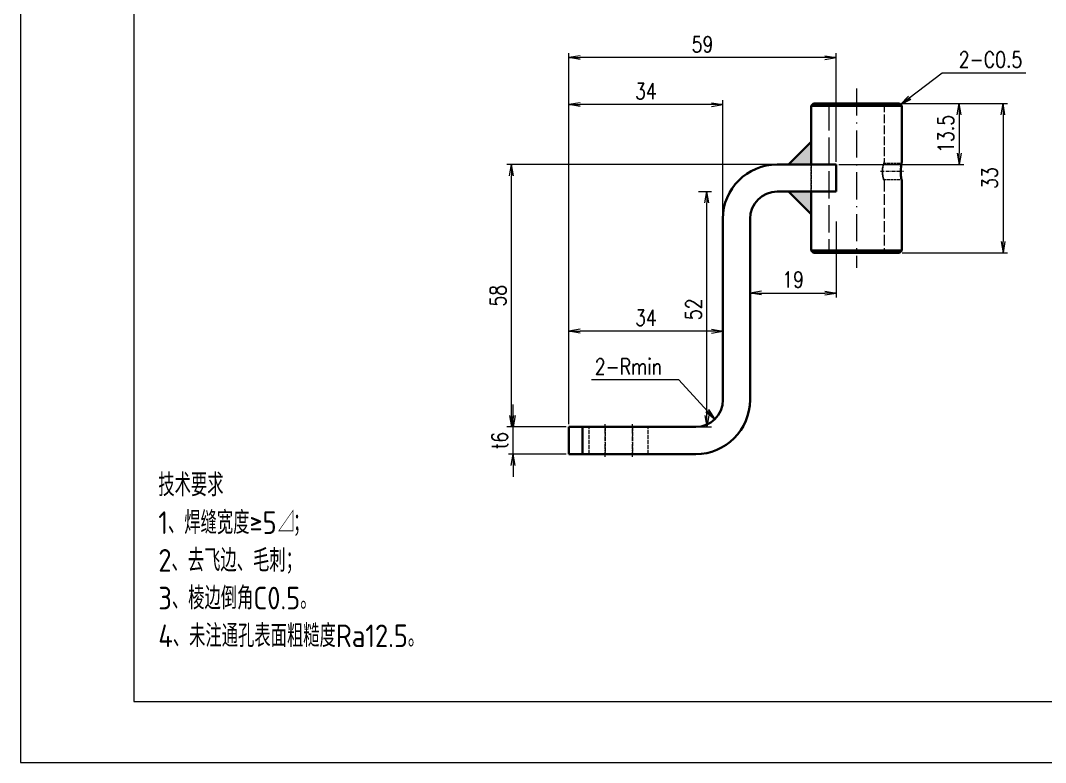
# Model space of a CAD drawing. Header units: millimetres. Extents: x 1333 to 38145, y -42879 to -3789.
# Drawn here: x 19406.2 to 19632.6, y -4453.9 to -4289.9 of the extents above; entities that cross this region are included whole.
import ezdxf

# ---------------------------------------------------------------- set-up
doc = ezdxf.new("R2010")
doc.units = ezdxf.units.MM
doc.header["$LTSCALE"] = 0.5
for name, pattern in [('AM_ISO02W050x2', [3.75, 3, -0.75]), ('AM_ISO08W050x2', [9, 6, -0.75, 1.5, -0.75]), ('DASHDOT', [18.5, 12, -3, 0.5, -3]), ('DASHED', [15, 12, -3])]:
    doc.linetypes.add(name, pattern=pattern)
for name, color, linetype, lineweight in [('中心线', 2, 'AM_ISO08W050x2', 18), ('图框', 7, 'Continuous', 18), ('标注线', 3, 'Continuous', 18), ('粗实线', 7, 'Continuous', 35), ('虚线', 1, 'AM_ISO02W050x2', 18)]:
    doc.layers.add(name, color=color, linetype=linetype, lineweight=lineweight)
doc.layers.add('打印-禁用', color=7, linetype='Continuous', lineweight=15, plot=False)
doc.styles.add('DIM', font='romans.shx', dxfattribs={"width": 0.8, "bigfont": 'bigfont.shx'})
doc.styles.add('机械长仿宋', font='gbenor.shx', dxfattribs={"height": 1, "bigfont": 'gbcbig.shx'})
doc.dimstyles.new('DEH 1-1', dxfattribs={"dimtxt": 3.5, "dimasz": 2.5, "dimexe": 1, "dimexo": 0.625, "dimgap": 1.2, "dimtad": 1, "dimtoh": 1, "dimdsep": 46, "dimtxsty": 'DIM', "dimblk": 'OPEN', "dimcen": 0, "dimclrd": 8, "dimclre": 8, "dimclrt": 2, "dimazin": 2, "dimtfac": 0.5, "dimtmove": 0, "dimatfit": 3, "dimldrblk": 'OPEN', "dimfxl": 0, "dimtolj": 2, "dimlwd": 18, "dimlwe": 18, "dimarcsym": 0})
doc.dimstyles.new('DEH 1-1$0', dxfattribs={"dimtxt": 3.5, "dimasz": 2.5, "dimexe": 1, "dimexo": 0.625, "dimgap": 1.2, "dimtad": 1, "dimzin": 9, "dimdsep": 46, "dimtxsty": 'DIM', "dimblk": 'OPEN', "dimcen": 0, "dimclrd": 8, "dimclre": 8, "dimclrt": 2, "dimazin": 2, "dimtfac": 0.5, "dimtmove": 0, "dimatfit": 3, "dimldrblk": 'OPEN', "dimfxl": 0, "dimtolj": 2, "dimlwd": 18, "dimlwe": 18, "dimarcsym": 0})

# ---------------------------------------------------------------- blocks, each defined once
blk = doc.blocks.new('_Open')
at = {"color": 0, "linetype": 'ByBlock', "lineweight": -2}
for p, q in [((-1, 0.167), (0, 0)), ((-1, -0.167), (0, 0)), ((0, 0), (-1, 0))]:
    blk.add_line(p, q, dxfattribs=at)
blk = doc.blocks.new('*D19')
at = {"layer": 'Defpoints', "color": 0, "transparency": 16777216}
for p in [(19527.3, -4298.11), (19586.3, -4321.72), (19527.3, -4379.72)]:
    blk.add_point(p, dxfattribs=at)
at = {"layer": '标注线', "color": 8, "lineweight": 18, "transparency": 16777216}
for p, q in [((19527.3, -4379.1), (19527.3, -4297.11)), ((19586.3, -4321.1), (19586.3, -4297.11)), ((19583.8, -4298.11), (19529.8, -4298.11))]:
    blk.add_line(p, q, dxfattribs=at)
at = {"layer": '标注线', "color": 8, "lineweight": 18, "transparency": 16777216, "xscale": 2.5, "yscale": 2.5, "zscale": 2.5, "rotation": 180}
blk.add_blockref('_Open', (19527.3, -4298.11), dxfattribs=at)
at = {"layer": '标注线', "color": 8, "lineweight": 18, "transparency": 16777216, "xscale": 2.5, "yscale": 2.5, "zscale": 2.5}
blk.add_blockref('_Open', (19586.3, -4298.11), dxfattribs=at)
at = {"layer": '标注线', "color": 2, "transparency": 16777216, "insert": (19556.8, -4295.16), "char_height": 3.5, "attachment_point": 5, "style": 'DIM'}
blk.add_mtext('\\A2;59', dxfattribs=at)
blk = doc.blocks.new('*D20')
at = {"layer": 'Defpoints', "color": 0, "transparency": 16777216}
for p in [(19514.98, -4379.72), (19527.3, -4379.72), (19527.3, -4385.72)]:
    blk.add_point(p, dxfattribs=at)
at = {"layer": '标注线', "color": 8, "lineweight": 18, "transparency": 16777216}
for p, q in [((19514.98, -4377.22), (19514.98, -4374.72)), ((19526.67, -4379.72), (19513.98, -4379.72)), ((19514.98, -4385.72), (19514.98, -4379.72)), ((19526.67, -4385.72), (19513.98, -4385.72)), ((19514.98, -4388.22), (19514.98, -4390.72))]:
    blk.add_line(p, q, dxfattribs=at)
at = {"layer": '标注线', "color": 8, "lineweight": 18, "transparency": 16777216, "xscale": 2.5, "yscale": 2.5, "zscale": 2.5}
for p, rotation in [((19514.98, -4379.72), 270), ((19514.98, -4385.72), 90)]:
    blk.add_blockref('_Open', p, dxfattribs=dict(at, rotation=rotation))
at = {"layer": '标注线', "color": 2, "transparency": 16777216, "insert": (19512.03, -4382.72), "char_height": 3.5, "attachment_point": 5, "rotation": 90, "style": 'DIM'}
blk.add_mtext('\\A2;t6', dxfattribs=at)
blk = doc.blocks.new('*D21')
at = {"layer": 'Defpoints', "color": 0, "transparency": 16777216}
for p in [(19514.6, -4321.72), (19573.3, -4321.72), (19527.3, -4379.72)]:
    blk.add_point(p, dxfattribs=at)
at = {"layer": '标注线', "color": 8, "lineweight": 18, "transparency": 16777216}
for p, q in [((19572.67, -4321.72), (19513.6, -4321.72)), ((19514.6, -4377.22), (19514.6, -4324.22)), ((19526.67, -4379.72), (19513.6, -4379.72))]:
    blk.add_line(p, q, dxfattribs=at)
at = {"layer": '标注线', "color": 8, "lineweight": 18, "transparency": 16777216, "xscale": 2.5, "yscale": 2.5, "zscale": 2.5}
for p, rotation in [((19514.6, -4321.72), 90), ((19514.6, -4379.72), 270)]:
    blk.add_blockref('_Open', p, dxfattribs=dict(at, rotation=rotation))
at = {"layer": '标注线', "color": 2, "transparency": 16777216, "insert": (19511.65, -4350.72), "char_height": 3.5, "attachment_point": 5, "rotation": 90, "style": 'DIM'}
blk.add_mtext('\\A2;58', dxfattribs=at)
blk = doc.blocks.new('*D22')
at = {"layer": 'Defpoints', "color": 0, "transparency": 16777216}
for p in [(19600.3, -4308.22), (19586.3, -4321.72), (19613.5, -4321.72)]:
    blk.add_point(p, dxfattribs=at)
at = {"layer": '标注线', "color": 8, "lineweight": 18, "transparency": 16777216}
for p, q in [((19600.92, -4308.22), (19614.5, -4308.22)), ((19613.5, -4310.72), (19613.5, -4319.22)), ((19586.92, -4321.72), (19614.5, -4321.72))]:
    blk.add_line(p, q, dxfattribs=at)
at = {"layer": '标注线', "color": 8, "lineweight": 18, "transparency": 16777216, "xscale": 2.5, "yscale": 2.5, "zscale": 2.5}
for p, rotation in [((19613.5, -4308.22), 90), ((19613.5, -4321.72), 270)]:
    blk.add_blockref('_Open', p, dxfattribs=dict(at, rotation=rotation))
at = {"layer": '标注线', "color": 2, "transparency": 16777216, "insert": (19610.55, -4314.97), "char_height": 3.5, "attachment_point": 5, "rotation": 90, "style": 'DIM'}
blk.add_mtext('\\A2;13.5', dxfattribs=at)
blk = doc.blocks.new('*D23')
at = {"layer": 'Defpoints', "color": 0, "transparency": 16777216}
for p in [(19600.3, -4308.22), (19600.3, -4341.22), (19623.19, -4341.22)]:
    blk.add_point(p, dxfattribs=at)
at = {"layer": '标注线', "color": 8, "lineweight": 18, "transparency": 16777216}
for p, q in [((19600.92, -4308.22), (19624.19, -4308.22)), ((19623.19, -4310.72), (19623.19, -4338.72)), ((19600.92, -4341.22), (19624.19, -4341.22))]:
    blk.add_line(p, q, dxfattribs=at)
at = {"layer": '标注线', "color": 8, "lineweight": 18, "transparency": 16777216, "xscale": 2.5, "yscale": 2.5, "zscale": 2.5}
for p, rotation in [((19623.19, -4308.22), 90), ((19623.19, -4341.22), 270)]:
    blk.add_blockref('_Open', p, dxfattribs=dict(at, rotation=rotation))
at = {"layer": '标注线', "color": 2, "transparency": 16777216, "insert": (19620.24, -4324.72), "char_height": 3.5, "attachment_point": 5, "rotation": 90, "style": 'DIM'}
blk.add_mtext('\\A2;33', dxfattribs=at)
blk = doc.blocks.new('*D27')
at = {"layer": 'Defpoints', "color": 0, "transparency": 16777216}
for p in [(19527.3, -4308.48), (19561.3, -4333.72), (19527.3, -4379.72)]:
    blk.add_point(p, dxfattribs=at)
at = {"layer": '标注线', "color": 8, "lineweight": 18, "transparency": 16777216}
for p, q in [((19527.3, -4379.1), (19527.3, -4307.48)), ((19561.3, -4333.1), (19561.3, -4307.48)), ((19558.8, -4308.48), (19529.8, -4308.48))]:
    blk.add_line(p, q, dxfattribs=at)
at = {"layer": '标注线', "color": 8, "lineweight": 18, "transparency": 16777216, "xscale": 2.5, "yscale": 2.5, "zscale": 2.5, "rotation": 180}
blk.add_blockref('_Open', (19527.3, -4308.48), dxfattribs=at)
at = {"layer": '标注线', "color": 8, "lineweight": 18, "transparency": 16777216, "xscale": 2.5, "yscale": 2.5, "zscale": 2.5}
blk.add_blockref('_Open', (19561.3, -4308.48), dxfattribs=at)
at = {"layer": '标注线', "color": 2, "transparency": 16777216, "insert": (19544.3, -4305.53), "char_height": 3.5, "attachment_point": 5, "style": 'DIM'}
blk.add_mtext('\\A2;34', dxfattribs=at)
blk = doc.blocks.new('GZDEH零件A3图框V01版')
at = {"layer": '图框', "linetype": 'Continuous'}
for p, q in [((2882.49, -1554.46), (2882.49, -1832.96)), ((2882.49, -1832.96), (3272.49, -1832.96))]:
    blk.add_line(p, q, dxfattribs=at)
at = {"layer": '打印-禁用', "linetype": 'Continuous'}
for p, q in [((2857.49, -1549.46), (2857.49, -1846.46)), ((2857.49, -1846.46), (3277.49, -1846.46))]:
    blk.add_line(p, q, dxfattribs=at)
blk = doc.blocks.new('DEH A3')
at = {"layer": '图框'}
blk.add_blockref('GZDEH零件A3图框V01版', (-2857.49, 1846.46), dxfattribs=at)
blk = doc.blocks.new('WELDING_5')
at = {"layer": '粗实线'}
blk.add_hatch(color=256, dxfattribs=at).paths.add_polyline_path([(0, 5), (0, 0), (5, 0)])
for q in [(0, 5), (5, 0)]:
    blk.add_line((0, 0), q, dxfattribs=at)
blk.add_lwpolyline([(0, 5), (5, 0)], dxfattribs=at)
blk = doc.blocks.new('*D118')
at = {"color": 8, "lineweight": 18, "transparency": 16777216}
for p, q in [((19527.3, -4373.1), (19527.3, -4357.54)), ((19561.3, -4373.1), (19561.3, -4357.54)), ((19558.8, -4358.54), (19529.8, -4358.54))]:
    blk.add_line(p, q, dxfattribs=at)
at = {"layer": 'Defpoints', "color": 0, "transparency": 16777216}
for p in [(19527.3, -4358.54), (19527.3, -4373.72), (19561.3, -4373.72)]:
    blk.add_point(p, dxfattribs=at)
at = {"color": 8, "lineweight": 18, "transparency": 16777216, "xscale": 2.5, "yscale": 2.5, "zscale": 2.5, "rotation": 180}
blk.add_blockref('_Open', (19527.3, -4358.54), dxfattribs=at)
at = {"color": 8, "lineweight": 18, "transparency": 16777216, "xscale": 2.5, "yscale": 2.5, "zscale": 2.5}
blk.add_blockref('_Open', (19561.3, -4358.54), dxfattribs=at)
at = {"color": 2, "transparency": 16777216, "insert": (19544.3, -4355.59), "char_height": 3.5, "attachment_point": 5, "style": 'DIM'}
blk.add_mtext('\\A2;34', dxfattribs=at)
blk = doc.blocks.new('*D119')
at = {"color": 8, "lineweight": 18, "transparency": 16777216}
for p, q in [((19555.92, -4327.72), (19558.76, -4327.72)), ((19557.76, -4377.22), (19557.76, -4330.22)), ((19555.92, -4379.72), (19558.76, -4379.72))]:
    blk.add_line(p, q, dxfattribs=at)
at = {"layer": 'Defpoints', "color": 0, "transparency": 16777216}
for p in [(19555.3, -4327.72), (19557.76, -4327.72), (19555.3, -4379.72)]:
    blk.add_point(p, dxfattribs=at)
at = {"color": 8, "lineweight": 18, "transparency": 16777216, "xscale": 2.5, "yscale": 2.5, "zscale": 2.5}
for p, rotation in [((19557.76, -4327.72), 90), ((19557.76, -4379.72), 270)]:
    blk.add_blockref('_Open', p, dxfattribs=dict(at, rotation=rotation))
at = {"color": 2, "transparency": 16777216, "insert": (19554.81, -4353.72), "char_height": 3.5, "attachment_point": 5, "rotation": 90, "style": 'DIM'}
blk.add_mtext('\\A2;52', dxfattribs=at)
blk = doc.blocks.new('*D120')
at = {"color": 8, "lineweight": 18, "transparency": 16777216}
for p, q in [((19567.3, -4334.35), (19567.3, -4351.12)), ((19586.3, -4334.35), (19586.3, -4351.12)), ((19569.8, -4350.12), (19583.8, -4350.12))]:
    blk.add_line(p, q, dxfattribs=at)
at = {"layer": 'Defpoints', "color": 0, "transparency": 16777216}
for p in [(19567.3, -4333.72), (19586.3, -4333.72), (19586.3, -4350.12)]:
    blk.add_point(p, dxfattribs=at)
at = {"color": 8, "lineweight": 18, "transparency": 16777216, "xscale": 2.5, "yscale": 2.5, "zscale": 2.5, "rotation": 180}
blk.add_blockref('_Open', (19567.3, -4350.12), dxfattribs=at)
at = {"color": 8, "lineweight": 18, "transparency": 16777216, "xscale": 2.5, "yscale": 2.5, "zscale": 2.5}
blk.add_blockref('_Open', (19586.3, -4350.12), dxfattribs=at)
at = {"color": 2, "transparency": 16777216, "insert": (19576.8, -4347.17), "char_height": 3.5, "attachment_point": 5, "style": 'DIM'}
blk.add_mtext('\\A2;19', dxfattribs=at)

msp = doc.modelspace()

# ---------------------------------------------------------------- linework, layer by layer
at = {"layer": '中心线', "linetype": 'DASHDOT', "lineweight": 13}
msp.add_line((19590.8, -4304.921), (19590.8, -4344.522), dxfattribs=at)
at = {"layer": '中心线', "linetype": 'DASHDOT', "lineweight": 13, "ltscale": 0.127084}
msp.add_line((19596.091, -4323.221), (19601.174, -4323.221), dxfattribs=at)
at = {"layer": '中心线', "linetype": 'DASHDOT', "lineweight": 13, "ltscale": 0.18}
for p, q in [((19535.3, -4386.321), (19535.3, -4379.121)), ((19541.3, -4386.321), (19541.3, -4379.121))]:
    msp.add_line(p, q, dxfattribs=at)
at = {"layer": '粗实线', "lineweight": 35, "ltscale": 0.017679}
for p, q in [((19581.3, -4308.221), (19580.8, -4308.721)), ((19600.299, -4308.221), (19600.8, -4308.721)), ((19581.3, -4341.221), (19580.8, -4340.721)), ((19600.299, -4341.221), (19600.8, -4340.721))]:
    msp.add_line(p, q, dxfattribs=at)
at = {"layer": '粗实线', "lineweight": 35, "ltscale": 0.029076}
for p, q in [((19581.299, -4308.221), (19582.462, -4308.221)), ((19581.299, -4341.221), (19582.462, -4341.221))]:
    msp.add_line(p, q, dxfattribs=at)
at = {"layer": '粗实线', "lineweight": 35, "ltscale": 0.322289}
for p, q in [((19582.462, -4308.221), (19595.354, -4308.221)), ((19582.462, -4341.221), (19595.354, -4341.221))]:
    msp.add_line(p, q, dxfattribs=at)
at = {"layer": '粗实线', "lineweight": 35, "ltscale": 0.123639}
for p, q in [((19595.354, -4308.221), (19600.3, -4308.221)), ((19595.354, -4341.221), (19600.3, -4341.221))]:
    msp.add_line(p, q, dxfattribs=at)
at = {"layer": '粗实线', "lineweight": 35, "ltscale": 0.030604}
for p, q in [((19582.024, -4308.721), (19580.8, -4308.721)), ((19582.024, -4340.721), (19580.8, -4340.721))]:
    msp.add_line(p, q, dxfattribs=at)
at = {"layer": '粗实线', "lineweight": 35, "ltscale": 0.324991}
msp.add_line((19580.8, -4321.721), (19580.8, -4308.721), dxfattribs=at)
at = {"layer": '粗实线', "lineweight": 35, "ltscale": 0.339252}
for p, q in [((19595.594, -4308.721), (19582.024, -4308.721)), ((19595.594, -4340.721), (19582.024, -4340.721))]:
    msp.add_line(p, q, dxfattribs=at)
at = {"layer": '粗实线', "lineweight": 35, "ltscale": 0.130144}
for p, q in [((19600.8, -4308.721), (19595.594, -4308.721)), ((19600.8, -4340.721), (19595.594, -4340.721))]:
    msp.add_line(p, q, dxfattribs=at)
at = {"layer": '粗实线', "lineweight": 35, "ltscale": 0.310816}
msp.add_line((19600.8, -4321.154), (19600.8, -4308.721), dxfattribs=at)
at = {"layer": '粗实线', "lineweight": 35, "ltscale": 0.325}
for p, q in [((19586.3, -4321.721), (19573.3, -4321.721)), ((19586.3, -4327.721), (19573.3, -4327.721))]:
    msp.add_line(p, q, dxfattribs=at)
at = {"layer": '粗实线', "lineweight": 35, "ltscale": 0.15}
for p, q in [((19586.3, -4321.721), (19586.3, -4327.721)), ((19527.3, -4379.721), (19527.3, -4385.721)), ((19530.3, -4379.721), (19530.3, -4385.721))]:
    msp.add_line(p, q, dxfattribs=at)
at = {"layer": '粗实线', "lineweight": 35, "ltscale": 0.006445}
msp.add_line((19600.8, -4321.154), (19600.75, -4321.407), dxfattribs=at)
at = {"layer": '粗实线', "lineweight": 35, "ltscale": 0.000449075}
msp.add_line((19600.632, -4322.248), (19600.634, -4322.23), dxfattribs=at)
at = {"layer": '粗实线', "lineweight": 35, "ltscale": 0.385835}
msp.add_line((19600.8, -4340.721), (19600.8, -4325.288), dxfattribs=at)
at = {"layer": '粗实线', "lineweight": 35, "ltscale": 0.325009}
msp.add_line((19580.8, -4340.721), (19580.8, -4327.721), dxfattribs=at)
at = {"layer": '粗实线', "lineweight": 35}
for p, q in [((19561.3, -4373.721), (19561.3, -4333.721)), ((19567.3, -4333.721), (19567.3, -4373.721)), ((19530.3, -4379.721), (19555.3, -4379.721)), ((19530.3, -4385.721), (19555.3, -4385.721))]:
    msp.add_line(p, q, dxfattribs=at)
at = {"layer": '粗实线', "lineweight": 35, "ltscale": 0.075}
for p, q in [((19530.3, -4379.721), (19527.3, -4379.721)), ((19530.3, -4385.721), (19527.3, -4385.721))]:
    msp.add_line(p, q, dxfattribs=at)
at = {"layer": '粗实线', "lineweight": 35}
for centre, radius, start, end in [((19573.3, -4333.721), 12, 90, 180), ((19610.533, -4323.221), 9.949, 169.49076, 185.7121), ((19611.169, -4323.305), 10.59, 169.71377, 174.17305), ((19610.594, -4323.212), 10.011, 179.96974, 185.68795), ((19611.259, -4323.124), 10.681, 185.84399, 191.68672), ((19573.3, -4333.721), 6, 90, 180), ((19555.3, -4373.721), 12, 270, 360), ((19555.3, -4373.721), 6, 270, 360)]:
    msp.add_arc(centre, radius, start, end, dxfattribs=at)
at = {"layer": '虚线', "linetype": 'DASHED', "lineweight": 13}
msp.add_line((19584.7, -4308.221), (19584.7, -4341.221), dxfattribs=at)
at = {"layer": '虚线', "linetype": 'DASHED', "lineweight": 13, "ltscale": 0.323315}
msp.add_line((19596.9, -4308.221), (19596.9, -4321.154), dxfattribs=at)
at = {"layer": '虚线', "linetype": 'DASHED', "lineweight": 13, "ltscale": 0.130144}
for p, q in [((19586.005, -4308.721), (19580.8, -4308.721)), ((19586.005, -4340.721), (19580.8, -4340.721))]:
    msp.add_line(p, q, dxfattribs=at)
at = {"layer": '虚线', "linetype": 'DASHED', "lineweight": 13, "ltscale": 0.339252}
for p, q in [((19599.575, -4308.721), (19586.005, -4308.721)), ((19599.575, -4340.721), (19586.005, -4340.721))]:
    msp.add_line(p, q, dxfattribs=at)
at = {"layer": '虚线', "linetype": 'DASHED', "lineweight": 13, "ltscale": 0.030604}
for p, q in [((19600.8, -4308.721), (19599.575, -4308.721)), ((19600.8, -4340.721), (19599.575, -4340.721))]:
    msp.add_line(p, q, dxfattribs=at)
at = {"layer": '虚线', "linetype": 'DASHED', "lineweight": 13, "ltscale": 0.15}
for p, q in [((19580.8, -4321.721), (19580.8, -4327.721)), ((19580.8, -4327.721), (19580.8, -4321.721)), ((19530.3, -4379.721), (19530.3, -4385.721)), ((19531.8, -4385.721), (19531.8, -4379.721)), ((19531.8, -4385.721), (19531.8, -4379.721)), ((19535.3, -4379.721), (19535.3, -4385.721)), ((19535.3, -4379.721), (19535.3, -4385.721)), ((19535.3, -4379.721), (19535.3, -4385.721)), ((19535.3, -4379.721), (19535.3, -4385.721)), ((19541.3, -4379.721), (19541.3, -4385.721)), ((19541.3, -4379.721), (19541.3, -4385.721)), ((19541.3, -4379.721), (19541.3, -4385.721)), ((19541.3, -4379.721), (19541.3, -4385.721)), ((19544.8, -4385.721), (19544.8, -4379.721)), ((19544.8, -4385.721), (19544.8, -4379.721))]:
    msp.add_line(p, q, dxfattribs=at)
at = {"layer": '虚线', "linetype": 'DASHED', "lineweight": 13, "ltscale": 0.098295}
for p, q in [((19596.818, -4321.407), (19600.75, -4321.407)), ((19596.818, -4325.035), (19600.75, -4325.035))]:
    msp.add_line(p, q, dxfattribs=at)
at = {"layer": '虚线', "linetype": 'DASHED', "lineweight": 13, "ltscale": 0.006624}
msp.add_line((19600.749, -4321.414), (19600.8, -4321.154), dxfattribs=at)
at = {"layer": '虚线', "linetype": 'DASHED', "lineweight": 13, "ltscale": 0.00664}
msp.add_line((19596.899, -4325.288), (19596.818, -4325.035), dxfattribs=at)
at = {"layer": '虚线', "linetype": 'DASHED', "lineweight": 13, "ltscale": 0.398334}
msp.add_line((19596.9, -4325.288), (19596.9, -4341.221), dxfattribs=at)
at = {"layer": '虚线', "linetype": 'DASHED', "lineweight": 13, "ltscale": 0.006445}
msp.add_line((19600.8, -4325.288), (19600.75, -4325.035), dxfattribs=at)
at = {"layer": '虚线', "linetype": 'DASHED', "lineweight": 13}
for centre, radius, start, end in [((19603.555, -4323.438), 7.036, 161.0563, 170.11146), ((19604.124, -4323.606), 7.629, 161.25355, 163.24921), ((19603.78, -4322.949), 7.267, 190.00465, 198.77081), ((19610.309, -4323.216), 9.726, 174.28595, 179.94325), ((19610.762, -4323.194), 10.18, 185.68976, 190.41444)]:
    msp.add_arc(centre, radius, start, end, dxfattribs=at)
for points, knots in [([(19596.818, -4321.407), (19596.769, -4321.571), (19596.708, -4321.788), (19596.648, -4322.047), (19596.55, -4322.627), (19596.524, -4323.263), (19596.536, -4323.594), (19596.573, -4323.916), (19596.624, -4324.212)], [0, 0, 0, 0, 0, 0, 2.6571074, 2.6571074, 2.6571074, 5.5533283, 5.5533283, 5.5533283, 5.5533283, 5.5533283, 5.5533283]), ([(19596.818, -4325.035), (19596.769, -4324.871), (19596.708, -4324.653), (19596.648, -4324.394), (19596.55, -4323.814), (19596.524, -4323.178), (19596.536, -4322.847), (19596.573, -4322.525), (19596.624, -4322.23)], [0, 0, 0, 0, 0, 0, 2.6573378, 2.6573378, 2.6573378, 5.553294, 5.553294, 5.553294, 5.553294, 5.553294, 5.553294])]:
    msp.add_open_spline(points, degree=5, knots=knots, dxfattribs=at)

# ---------------------------------------------------------------- block references
at = {"layer": '图框'}
msp.add_blockref('DEH A3', (19406.157, -4453.866), dxfattribs=at)
at = {"layer": '粗实线', "rotation": 89.99999918958206}
msp.add_blockref('WELDING_5', (19580.8, -4321.721), dxfattribs=at)
at = {"layer": '粗实线', "xscale": -1, "rotation": 89.99999919020738}
msp.add_blockref('WELDING_5', (19580.8, -4327.721), dxfattribs=at)

# ---------------------------------------------------------------- texts
at = {"layer": '标注线', "color": 2, "char_height": 3.5, "style": 'DIM'}
for s, insert, attachment_point in [('\\A2;2-C0.5', (19613.399, -4300.269), 7), ('2-\\A2;Rmin', (19547.878, -4368.119), 9)]:
    msp.add_mtext(s, dxfattribs=dict(at, insert=insert, attachment_point=attachment_point))
at = {"layer": '标注线', "color": 2, "insert": (19436.602, -4390.027), "char_height": 10, "width": 206.04095, "attachment_point": 1, "style": '机械长仿宋'}
msp.add_mtext('{\\H0.5x;技术要求\\H1.4x;\\P\\H0.7143x;1、焊缝宽度≥5\\Q19.2;△\\Q0;；\\P2、去飞边、毛刺；\\P\\H1x;3、棱边倒角C0.5。\\C3; \\P\\C2;4、未注通孔表面粗糙度Ra12.5。}', dxfattribs=at)

# ---------------------------------------------------------------- dimensions: what is measured, and where the dimension line sits
dim = msp.add_linear_dim(base=(19557.757, -4327.721), p1=(19555.3, -4379.721), p2=(19555.3, -4327.721), angle=90, dimstyle='DEH 1-1$0')
dim.commit()
dim.dimension.update_dxf_attribs({"geometry": '*D119', "text_midpoint": (19554.807, -4353.721)})
for base, p1, p2, picture, middle in [((19586.3, -4350.122), (19567.3, -4333.721), (19586.3, -4333.721), '*D120', (19576.8, -4347.172)), ((19527.3, -4358.536), (19561.3, -4373.721), (19527.3, -4373.721), '*D118', (19544.3, -4355.586))]:
    dim = msp.add_linear_dim(base=base, p1=p1, p2=p2, dimstyle='DEH 1-1$0')
    dim.commit()
    dim.dimension.update_dxf_attribs({"geometry": picture, "text_midpoint": middle})
at = {"layer": '标注线'}
for base, p1, picture, middle in [((19527.3, -4298.112), (19586.3, -4321.721), '*D19', (19556.8, -4295.162)), ((19527.3, -4308.479), (19561.3, -4333.721), '*D27', (19544.3, -4305.529))]:
    dim = msp.add_linear_dim(base=base, p1=p1, p2=(19527.3, -4379.721), dimstyle='DEH 1-1$0', dxfattribs=at)
    dim.commit()
    dim.dimension.update_dxf_attribs({"geometry": picture, "text_midpoint": middle})
for base, p1, p2, picture, middle in [((19613.498, -4321.721), (19600.299, -4308.221), (19586.3, -4321.721), '*D22', (19610.548, -4314.971)), ((19623.189, -4341.221), (19600.299, -4308.221), (19600.299, -4341.221), '*D23', (19620.239, -4324.721)), ((19514.6, -4321.721), (19527.3, -4379.721), (19573.3, -4321.721), '*D21', (19511.65, -4350.721))]:
    dim = msp.add_linear_dim(base=base, p1=p1, p2=p2, angle=90, dimstyle='DEH 1-1$0', dxfattribs=at)
    dim.commit()
    dim.dimension.update_dxf_attribs({"geometry": picture, "text_midpoint": middle})
dim = msp.add_linear_dim(base=(19514.985, -4379.721), p1=(19527.3, -4385.721), p2=(19527.3, -4379.721), angle=90, text='t<>', dimstyle='DEH 1-1$0', dxfattribs=at)
dim.commit()
dim.dimension.update_dxf_attribs({"geometry": '*D20', "text_midpoint": (19512.035, -4382.721)})

# ---------------------------------------------------------------- leaders
at = {"layer": '标注线', "annotation_type": 0, "has_hookline": 1}
for points, hookline_direction, text_width in [([(19600.55, -4308.471), (19609.699, -4301.469), (19612.199, -4301.469)], 0, 14.8), ([(19559.542, -4377.963), (19551.578, -4369.319), (19549.078, -4369.319)], 1, 15.6)]:
    msp.add_leader(points, dimstyle='DEH 1-1', override={"dimgap": 1.2, "dimtad": 1}, dxfattribs=dict(at, hookline_direction=hookline_direction, text_width=text_width))

doc.saveas('drawing.dxf')
